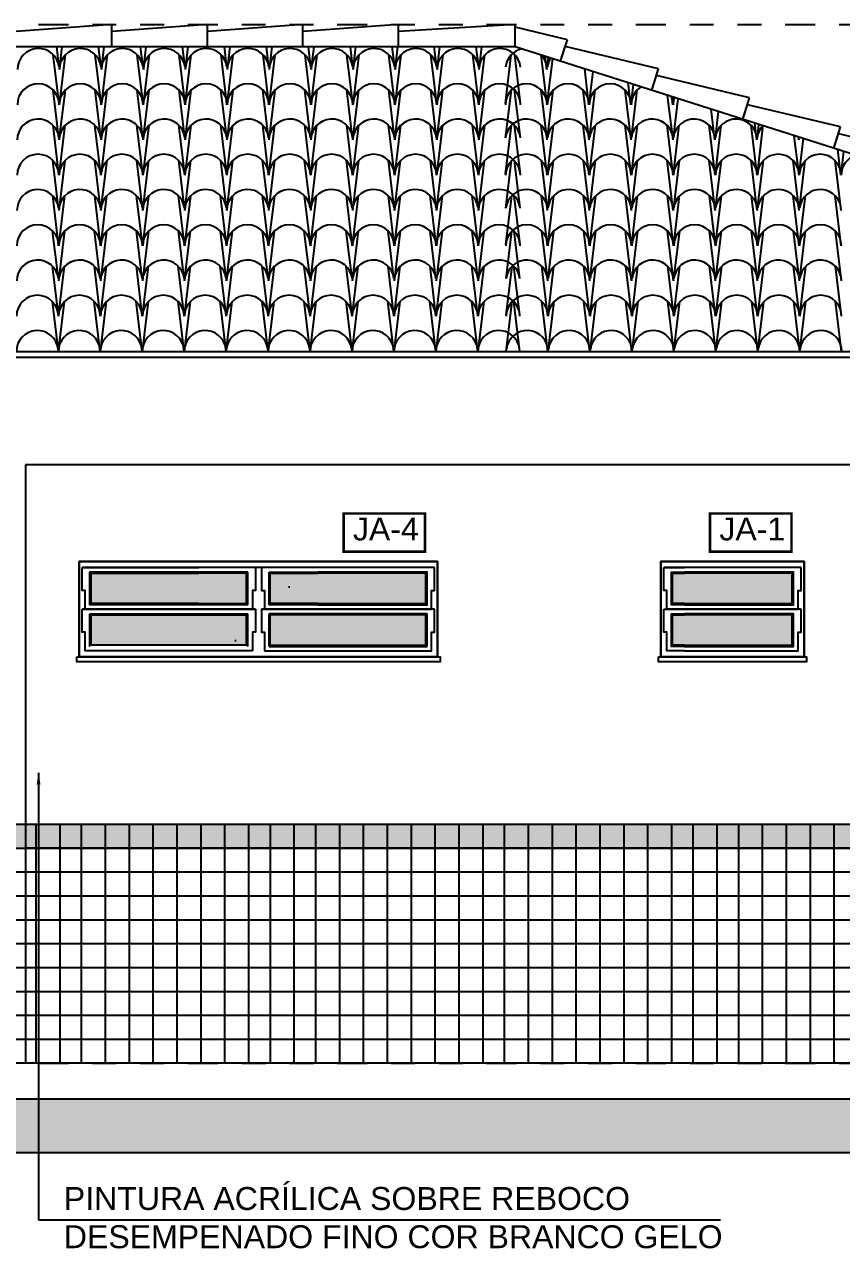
# Model space of a CAD drawing. Extents: x 12 to 194, y 116 to 198.
# Drawn here: x 44.2 to 47.61, y 163.17 to 168.29 of the extents above; entities that cross this region are included whole.
import ezdxf

# ---------------------------------------------------------------- set-up
doc = ezdxf.new("R2010")
doc.units = 0
doc.header["$LTSCALE"] = 0.005
doc.linetypes.add('C5', pattern=[60, 50, -5, 0, -5])
doc.linetypes.add('TRAÇO-2PTOS_P', pattern=[0.625, 0.25, -0.125, 0, -0.125, 0, -0.125])
doc.layers.get('0').update_dxf_attribs({"linetype": 'CONTINUOUS'})
for name, color, linetype in [('01', 1, 'CONTINUOUS'), ('02', 2, 'CONTINUOUS'), ('0_HATCH', 1, 'CONTINUOUS'), ('252', 252, 'CONTINUOUS'), ('A-01', 1, 'CONTINUOUS'), ('A-CHAO', 8, 'CONTINUOUS'), ('A-COTAS', 1, 'CONTINUOUS'), ('A-ESQUADRIAS', 2, 'CONTINUOUS'), ('A-HACH', 7, 'CONTINUOUS'), ('ARQ-ALV-ENCOBERTA', 8, 'CONTINUOUS'), ('ARQ-ESQ-VISTA1', 2, 'CONTINUOUS'), ('ARQ-ESQ-VISTA2', 1, 'CONTINUOUS'), ('ARQ-EXO-1_100', 251, 'C5'), ('ARQ-HTC', 9, 'CONTINUOUS'), ('ARQ-SMB-1_100', 1, 'CONTINUOUS'), ('ARQ-TXT-1_075', 2, 'CONTINUOUS'), ('BL-AR-TELHA 2', 2, 'CONTINUOUS'), ('TELHA', 3, 'CONTINUOUS')]:
    doc.layers.add(name, color=color, linetype=linetype)
doc.styles.add('ESC-50-A20', font='arial.ttf', dxfattribs={"height": 0.1})
doc.styles.add('FNDE Texto Cota 0025', font='verdana.ttf', dxfattribs={"height": 0.04})
doc.dimstyles.new('FNDE 1-0025', dxfattribs={"dimscale": 5, "dimtxt": 0.04, "dimasz": 0.01, "dimexe": 0.15, "dimexo": 0.15, "dimgap": 0.005, "dimtad": 1, "dimzin": 1, "dimdsep": 46, "dimtxsty": 'FNDE Texto Cota 0025', "dimblk": 'tic', "dimcen": 0.015, "dimdle": 0.15, "dimse1": 1, "dimse2": 1, "dimclrd": 251, "dimclre": 251, "dimclrt": 256, "dimaunit": 1, "dimadec": 3, "dimazin": 0, "dimtfac": 1, "dimtix": 1, "dimtmove": 2, "dimatfit": 3, "dimfxl": 0.15, "dimtvp": 1, "dimtolj": 1, "dimtzin": 0, "dimarcsym": 0})
pattern_1 = [(45, (-106.46288, -26.24063), (-0.1122532, 0.3367596), [0, -0.3175])]

# ---------------------------------------------------------------- blocks, each defined once
blk = doc.blocks.new('tic')
at = {"color": 251}
for p, q in [((-1, 0), (1, 0)), ((0, -1), (0, 1))]:
    blk.add_line(p, q, dxfattribs=at)
blk.add_line((-0.6, -0.6), (0.6, 0.6))

msp = doc.modelspace()

# ---------------------------------------------------------------- hatches: boundary and pattern name
at = {"layer": '0_HATCH'}
h = msp.add_hatch(color=160, dxfattribs=at)
h.paths.add_polyline_path([(44.1997, 164.9438), (44.1997, 164.8438), (49.1747, 164.8438), (49.1747, 164.9438)])
h.paths.add_polyline_path([(43.9997, 164.8438), (43.9997, 164.9438), (40.1747, 164.9438), (40.1747, 164.8438)])
h = msp.add_hatch(color=160, dxfattribs=at)
h.paths.add_polyline_path([(44.0997, 164.9438), (43.9997, 164.9438), (43.9997, 164.8438), (44.0997, 164.8438)])
h.paths.add_polyline_path([(44.1997, 164.9438), (44.0997, 164.9438), (44.0997, 164.8438), (44.1997, 164.8438)])
at = {"layer": '252', "linetype": 'Continuous'}
h = msp.add_hatch(color=256, dxfattribs=at)
h.set_gradient(color1=(91, 91, 91), one_color=1, tint=1, name='INVHEMISPHERICAL')
h.paths.add_polyline_path([(45.1253, 165.9944), (44.9247, 165.9944), (44.4741, 165.9944), (44.4741, 165.8678), (44.9247, 165.8678), (45.1253, 165.8678)])
h.paths.add_polyline_path([(45.1253, 165.8198), (44.4741, 165.8198), (44.4741, 165.6932), (45.1253, 165.6932)])
h.paths.add_polyline_path([(45.8753, 165.9944), (45.4247, 165.9944), (45.2241, 165.9944), (45.2241, 165.8678), (45.4247, 165.8678), (45.8753, 165.8678)])
h.paths.add_polyline_path([(45.8753, 165.8198), (45.2241, 165.8198), (45.2241, 165.6932), (45.8753, 165.6932)])
h = msp.add_hatch(color=256, dxfattribs=at)
h.set_gradient(color1=(91, 91, 91), one_color=1, tint=1, name='INVHEMISPHERICAL')
h.paths.add_polyline_path([(47.409, 165.8678), (47.409, 165.9944), (46.9078, 165.9944), (46.9078, 165.8678), (46.9584, 165.8678)])
h.paths.add_polyline_path([(46.9078, 165.8198), (46.9078, 165.6932), (46.9584, 165.6932), (47.409, 165.6932), (47.409, 165.8198)])
at = {"layer": 'A-HACH'}
msp.add_hatch(color=254, dxfattribs=at).paths.add_polyline_path([(50.4577, 163.5688), (50.4577, 163.7938), (31.0075, 163.7938), (31.0075, 163.5688)])
at = {"layer": 'ARQ-ESQ-VISTA2'}
h = msp.add_hatch(dxfattribs=at)
h.set_pattern_fill('DOTS', color=250, scale=0.2, angle=45, style=0)
h.set_pattern_definition(pattern_1)
h.paths.add_polyline_path([(44.9247, 165.9944), (44.4741, 165.9944), (44.4741, 165.8678), (44.9247, 165.8678), (45.8753, 165.8678), (45.8753, 165.9944)])
h.paths.add_polyline_path([(44.4741, 165.8198), (44.4741, 165.6932), (44.9247, 165.6932), (45.8753, 165.6932), (45.8753, 165.8198), (44.9247, 165.8198)])
h = msp.add_hatch(dxfattribs=at)
h.set_pattern_fill('DOTS', color=250, scale=0.2, angle=45, style=0)
h.set_pattern_definition(pattern_1)
h.paths.add_polyline_path([(45.4247, 165.9944), (45.8753, 165.9944), (45.8753, 165.8678), (45.4247, 165.8678), (44.4741, 165.8678), (44.4741, 165.9944)])
h.paths.add_polyline_path([(45.8753, 165.8198), (45.8753, 165.6932), (45.4247, 165.6932), (44.4741, 165.6932), (44.4741, 165.8198), (45.4247, 165.8198)])

# ---------------------------------------------------------------- linework, layer by layer
at = {"color": 1}
for p, q in [((45.1303, 165.8628), (45.1303, 165.9994)), ((45.2191, 165.8628), (45.2191, 165.9994)), ((44.4691, 165.6882), (44.4691, 165.8248)), ((44.4691, 165.8248), (45.1303, 165.8248)), ((45.1303, 165.6882), (45.1303, 165.8248)), ((45.8803, 165.8248), (45.2191, 165.8248)), ((45.2191, 165.6882), (45.2191, 165.8248)), ((45.8803, 165.6882), (45.8803, 165.8248)), ((45.2191, 165.6882), (45.8803, 165.6882))]:
    msp.add_line(p, q, dxfattribs=at)
for points in [[(44.4374, 166.0184), (44.9247, 166.0184)], [(45.912, 166.0184), (44.4374, 166.0184)], [(44.9247, 165.8438), (44.4501, 165.8438), (44.4501, 165.9226), (44.4374, 165.9226), (44.4374, 166.0184)], [(45.1303, 165.8628), (44.4691, 165.8628), (44.4691, 165.9994), (44.9247, 165.9994)], [(45.1303, 165.9994), (44.4691, 165.9994)], [(45.162, 166.0184), (45.162, 165.9226), (45.1493, 165.9226), (45.1493, 165.8438)], [(45.1874, 165.8438), (45.8993, 165.8438), (45.8993, 165.9226), (45.912, 165.9226), (45.912, 166.0184)], [(45.1874, 166.0184), (45.1874, 165.9226), (45.2001, 165.9226), (45.2001, 165.8438)], [(45.2191, 165.9994), (45.8803, 165.9994)], [(45.2241, 165.8678), (45.8753, 165.8678), (45.8753, 165.9944), (45.2241, 165.9944)], [(45.4247, 165.8628), (45.8803, 165.8628), (45.8803, 165.9994), (45.4247, 165.9994)], [(46.8711, 166.0184), (46.9584, 166.0184)], [(47.4457, 166.0184), (46.8711, 166.0184)], [(46.9584, 165.8438), (46.8838, 165.8438), (46.8838, 165.9226), (46.8711, 165.9226), (46.8711, 166.0184)], [(46.9584, 165.8628), (46.9028, 165.8628), (46.9028, 165.9994), (46.9584, 165.9994)], [(46.9584, 165.8438), (47.433, 165.8438), (47.433, 165.9226), (47.4457, 165.9226), (47.4457, 166.0184)], [(46.9584, 165.8628), (47.414, 165.8628), (47.414, 165.9994), (46.9584, 165.9994)], [(45.1493, 165.6692), (44.4501, 165.6692), (44.4501, 165.748), (44.4374, 165.748), (44.4374, 165.8438)], [(45.162, 165.8438), (44.4374, 165.8438)], [(44.4374, 165.8438), (44.9247, 165.8438)], [(44.9247, 165.8438), (45.162, 165.8438)], [(45.162, 165.8438), (45.162, 165.748), (45.1493, 165.748), (45.1493, 165.6692)], [(45.912, 165.8438), (45.1874, 165.8438)], [(45.1874, 165.8438), (45.1874, 165.748), (45.2001, 165.748), (45.2001, 165.6692)], [(45.2001, 165.6692), (45.8993, 165.6692), (45.8993, 165.748), (45.912, 165.748), (45.912, 165.8438)], [(45.8803, 165.8628), (45.2191, 165.8628)], [(46.9584, 165.6692), (46.8838, 165.6692), (46.8838, 165.748), (46.8711, 165.748), (46.8711, 165.8438)], [(46.8711, 165.8438), (46.9584, 165.8438)], [(46.9584, 165.6882), (46.9028, 165.6882), (46.9028, 165.8248), (46.9584, 165.8248)], [(46.9584, 165.6692), (47.433, 165.6692), (47.433, 165.748), (47.4457, 165.748), (47.4457, 165.8438)], [(47.4457, 165.8438), (46.9584, 165.8438)], [(46.9584, 165.6882), (47.414, 165.6882), (47.414, 165.8248), (46.9584, 165.8248)]]:
    msp.add_lwpolyline(points, dxfattribs=at)
at = {"layer": '01', "color": 251}
for p, q in [((43.9997, 164.9438), (44.1997, 164.9438)), ((43.9997, 164.8438), (44.1997, 164.8438)), ((44.1997, 164.8438, -9.9679), (49.1747, 164.8438, -9.9679)), ((43.9997, 164.7438), (44.1997, 164.7438)), ((43.9997, 164.6438), (44.1997, 164.6438)), ((43.9997, 164.5438), (44.1997, 164.5438)), ((43.9997, 164.4438), (44.1997, 164.4438)), ((43.9997, 164.3438), (44.1997, 164.3438)), ((43.9997, 164.2438), (44.1997, 164.2438)), ((43.9997, 164.1438), (44.1997, 164.1438)), ((43.9997, 164.0438), (44.1997, 164.0438))]:
    msp.add_line(p, q, dxfattribs=at)
at = {"layer": '02'}
msp.add_lwpolyline([(44.9247, 165.8678), (44.4741, 165.8678), (44.4741, 165.9944), (44.9247, 165.9944)], dxfattribs=at)
at = {"layer": '252'}
for p, q in [((44.2448, 163.9438), (44.2448, 164.9438)), ((44.3448, 163.9438), (44.3448, 164.9438)), ((44.4348, 163.9438), (44.4348, 164.9438)), ((44.5348, 163.9438), (44.5348, 164.9438)), ((44.6348, 163.9438), (44.6348, 164.9438)), ((44.7348, 163.9438), (44.7348, 164.9438)), ((44.8348, 163.9438), (44.8348, 164.9438)), ((44.9348, 163.9438), (44.9348, 164.9438)), ((45.0348, 163.9438), (45.0348, 164.9438)), ((45.1348, 163.9438), (45.1348, 164.9438)), ((45.2248, 163.9438), (45.2248, 164.9438)), ((45.3248, 163.9438), (45.3248, 164.9438)), ((45.4148, 163.9438), (45.4148, 164.9438)), ((45.5148, 163.9438), (45.5148, 164.9438)), ((45.6148, 163.9438), (45.6148, 164.9438)), ((45.7148, 163.9438), (45.7148, 164.9438)), ((45.8148, 163.9438), (45.8148, 164.9438)), ((45.9148, 163.9438), (45.9148, 164.9438)), ((46.0148, 163.9438), (46.0148, 164.9438)), ((46.1148, 163.9438), (46.1148, 164.9438)), ((46.2048, 163.9438), (46.2048, 164.9438)), ((46.3048, 163.9438), (46.3048, 164.9438)), ((46.4048, 163.9438), (46.4048, 164.9438)), ((46.5048, 163.9438), (46.5048, 164.9438)), ((46.6048, 163.9438), (46.6048, 164.9438)), ((46.7048, 163.9438), (46.7048, 164.9438)), ((46.8048, 163.9438), (46.8048, 164.9438)), ((46.9048, 163.9438), (46.9048, 164.9438)), ((46.9948, 163.9438), (46.9948, 164.9438)), ((47.0948, 163.9438), (47.0948, 164.9438)), ((47.1848, 163.9438), (47.1848, 164.9438)), ((47.2848, 163.9438), (47.2848, 164.9438)), ((47.3848, 163.9438), (47.3848, 164.9438)), ((47.4848, 163.9438), (47.4848, 164.9438)), ((47.5848, 163.9438), (47.5848, 164.9438)), ((44.1997, 164.7438, -2.9712), (49.1747, 164.7438, -6.5033)), ((44.1997, 164.6438, -2.9712), (49.1747, 164.6438, -6.5033)), ((44.1997, 164.5438, -2.9712), (49.1747, 164.5438, -6.5033)), ((44.1997, 164.4438, -2.9712), (49.1747, 164.4438, -6.5033)), ((44.1997, 164.3438, -2.9712), (49.1747, 164.3438, -6.5033)), ((44.1997, 164.2438, -2.9712), (49.1747, 164.2438, -6.5033)), ((44.1997, 164.1438, -2.9712), (49.1747, 164.1438, -6.5033)), ((44.1997, 164.0438, -2.9712), (49.1747, 164.0438, -6.5033))]:
    msp.add_line(p, q, dxfattribs=at)
for points in [[(44.1997, 164.9438), (49.1747, 164.9438)], [(49.1747, 164.8438), (44.1997, 164.8438)]]:
    msp.add_lwpolyline(points, dxfattribs=at)
at = {"layer": 'A-01', "color": 3}
for p, q in [((46.2497, 168.1983), (36.7497, 168.1983)), ((49.9722, 167.0118), (46.2497, 168.1983)), ((44.1997, 166.4488), (44.1997, 163.9438))]:
    msp.add_line(p, q, dxfattribs=at)
at = {"layer": 'A-01', "color": 5}
msp.add_line((49.9747, 163.9438), (33.0247, 163.9438), dxfattribs=at)
at = {"layer": 'A-01', "color": 3}
for points in [[(33.6247, 166.4488), (33.6247, 166.8988), (49.3747, 166.8988), (49.3747, 166.4488)], [(49.1747, 166.4488), (44.1997, 166.4488)]]:
    msp.add_lwpolyline(points, dxfattribs=at)
at = {"layer": 'A-CHAO', "color": 6}
msp.add_line((31.0075, 163.7938), (50.4577, 163.7938), dxfattribs=at)
at = {"layer": 'A-ESQUADRIAS', "color": 1}
for p, q in [((45.1253, 165.8678), (45.1253, 165.9944)), ((45.2241, 165.8678), (45.2241, 165.9944)), ((44.4741, 165.6932), (44.4741, 165.8198)), ((44.4741, 165.8198), (45.1253, 165.8198)), ((45.1253, 165.6932), (45.1253, 165.8198)), ((45.8753, 165.8198), (45.2241, 165.8198)), ((45.2241, 165.6932), (45.2241, 165.8198)), ((45.8753, 165.6932), (45.8753, 165.8198)), ((45.1253, 165.6932), (44.4741, 165.6932)), ((45.2241, 165.6932), (45.8753, 165.6932))]:
    msp.add_line(p, q, dxfattribs=at)
at = {"layer": 'A-ESQUADRIAS', "color": 2}
for points in [[(44.4247, 165.6438), (45.9247, 165.6438), (45.9247, 166.0438), (44.4247, 166.0438)], [(44.4247, 166.0438), (45.9247, 166.0438), (45.9247, 165.6438), (44.4247, 165.6438)], [(46.8584, 165.6438), (47.4584, 165.6438), (47.4584, 166.0438), (46.8584, 166.0438)], [(46.8584, 166.0438), (47.4584, 166.0438), (47.4584, 165.6438), (46.8584, 165.6438)]]:
    msp.add_lwpolyline(points, close=True, dxfattribs=at)
at = {"layer": 'A-ESQUADRIAS', "color": 1}
for points in [[(45.1253, 165.9944), (44.9247, 165.9944)], [(45.2241, 165.9944), (45.4247, 165.9944)], [(46.9584, 165.8678), (46.9078, 165.8678), (46.9078, 165.9944), (46.9584, 165.9944)], [(46.9584, 165.8678), (47.409, 165.8678), (47.409, 165.9944), (46.9584, 165.9944)], [(44.9247, 165.8678), (45.1253, 165.8678)], [(45.4247, 165.8678), (45.2241, 165.8678)], [(46.9584, 165.6932), (46.9078, 165.6932), (46.9078, 165.8198), (46.9584, 165.8198)], [(46.9584, 165.6932), (47.409, 165.6932), (47.409, 165.8198), (46.9584, 165.8198)]]:
    msp.add_lwpolyline(points, dxfattribs=at)
at = {"layer": 'ARQ-ALV-ENCOBERTA', "linetype": 'TRAÇO-2PTOS_P', "ltscale": 15}
msp.add_line((31.0075, 163.7938), (49.9747, 163.7938), dxfattribs=at)
at = {"layer": 'ARQ-ESQ-VISTA1'}
for points in [[(44.4147, 165.6438), (45.9347, 165.6438), (45.9347, 165.6238), (44.4147, 165.6238)], [(46.8484, 165.6438), (47.4684, 165.6438), (47.4684, 165.6238), (46.8484, 165.6238)]]:
    msp.add_lwpolyline(points, close=True, dxfattribs=at)
at = {"layer": 'ARQ-EXO-1_100', "color": 252, "linetype": 'TRAÇO-2PTOS_P', "ltscale": 100}
for p, q in [((31.7548, 168.2917), (50.4577, 168.2917)), ((31.7548, 163.9438), (50.4577, 163.9438))]:
    msp.add_line(p, q, dxfattribs=at)
at = {"layer": 'ARQ-EXO-1_100', "color": 252, "ltscale": 2}
msp.add_line((31.7548, 166.8988), (50.4577, 166.8988), dxfattribs=at)
at = {"layer": 'ARQ-HTC', "color": 253}
msp.add_lwpolyline([(43.0396, 163.7938), (43.0396, 163.5688), (50.4577, 163.5688), (50.4577, 163.7938)], dxfattribs=at)
at = {"layer": 'ARQ-SMB-1_100', "color": 252, "ltscale": 10, "const_width": 0.0107}
for points in [[(45.5313, 166.0845), (45.8723, 166.0845), (45.8723, 166.2445), (45.5313, 166.2445)], [(47.065, 166.0845), (47.4059, 166.0845), (47.4059, 166.2445), (47.065, 166.2445)]]:
    msp.add_lwpolyline(points, close=True, dxfattribs=at)
at = {"layer": 'BL-AR-TELHA 2'}
for p, q in [((44.3408, 168.1129), (44.3306, 168.1983)), ((44.3425, 168.1035), (44.354, 168.1983)), ((44.5164, 168.1129), (44.5061, 168.1983)), ((44.5164, 168.1129), (44.5061, 168.1983)), ((44.5181, 168.1035), (44.5295, 168.1983)), ((44.692, 168.1129), (44.6817, 168.1983)), ((44.6937, 168.1035), (44.7051, 168.1983)), ((44.8675, 168.1129), (44.8573, 168.1983)), ((44.8693, 168.1035), (44.8807, 168.1983)), ((45.0431, 168.1129), (45.0328, 168.1983)), ((45.0448, 168.1035), (45.0562, 168.1983)), ((45.2187, 168.1129), (45.2084, 168.1983)), ((45.2204, 168.1035), (45.2318, 168.1983)), ((45.3943, 168.1129), (45.384, 168.1983)), ((45.396, 168.1035), (45.4074, 168.1983)), ((45.5698, 168.1129), (45.5596, 168.1983)), ((45.5715, 168.1035), (45.5829, 168.1983)), ((45.7454, 168.1129), (45.7351, 168.1983)), ((45.7471, 168.1035), (45.7585, 168.1983)), ((45.921, 168.1129), (45.9107, 168.1983)), ((45.9227, 168.1035), (45.9341, 168.1983)), ((46.0965, 168.1129), (46.0863, 168.1983)), ((46.0982, 168.1035), (46.1097, 168.1983)), ((44.3408, 167.9607), (44.3163, 168.1649)), ((44.342, 167.9559), (44.3671, 168.1649)), ((44.5164, 167.9607), (44.4918, 168.1649)), ((44.5175, 167.9559), (44.5427, 168.1649)), ((44.692, 167.9607), (44.6674, 168.1649)), ((44.6931, 167.9559), (44.7183, 168.1649)), ((44.8675, 167.9607), (44.843, 168.1649)), ((44.8687, 167.9559), (44.8938, 168.1649)), ((45.0431, 167.9607), (45.0185, 168.1649)), ((45.0443, 167.9559), (45.0694, 168.1649)), ((45.2187, 167.9607), (45.1941, 168.1649)), ((45.2198, 167.9559), (45.245, 168.1649)), ((45.3943, 167.9607), (45.3697, 168.1649)), ((45.3954, 167.9559), (45.4205, 168.1649)), ((45.5698, 167.9607), (45.5452, 168.1649)), ((45.571, 167.9559), (45.5961, 168.1649)), ((45.7454, 167.9607), (45.7208, 168.1649)), ((45.7465, 167.9559), (45.7717, 168.1649)), ((45.921, 167.9607), (45.8964, 168.1649)), ((45.9221, 167.9559), (45.9473, 168.1649)), ((46.0965, 167.9607), (46.072, 168.1649)), ((46.0977, 167.9559), (46.1228, 168.1649)), ((46.2082, 167.9607), (46.2327, 168.1649)), ((46.2721, 167.9607), (46.2475, 168.1649)), ((46.3826, 167.9559), (46.3574, 168.1649)), ((46.382, 168.1035), (46.3754, 168.1582)), ((46.3837, 168.1129), (46.3887, 168.154)), ((46.3837, 167.9607), (46.4063, 168.1484)), ((46.5582, 167.9559), (46.5401, 168.1057)), ((46.5593, 167.9607), (46.5754, 168.0945)), ((46.7337, 167.9559), (46.7227, 168.0475)), ((46.7349, 167.9607), (46.7445, 168.0406)), ((44.3397, 167.8178), (44.3157, 168.0173)), ((44.3414, 167.8084), (44.3666, 168.0173)), ((44.5153, 167.8178), (44.4913, 168.0173)), ((44.517, 167.8084), (44.5421, 168.0173)), ((44.6908, 167.8178), (44.6668, 168.0173)), ((44.6925, 167.8084), (44.7177, 168.0173)), ((44.8664, 167.8178), (44.8424, 168.0173)), ((44.8681, 167.8084), (44.8933, 168.0173)), ((45.042, 167.8178), (45.018, 168.0173)), ((45.0437, 167.8084), (45.0688, 168.0173)), ((45.2175, 167.8178), (45.1935, 168.0173)), ((45.2193, 167.8084), (45.2444, 168.0173)), ((45.3931, 167.8178), (45.3691, 168.0173)), ((45.3948, 167.8084), (45.42, 168.0173)), ((45.5687, 167.8178), (45.5447, 168.0173)), ((45.5704, 167.8084), (45.5955, 168.0173)), ((45.7443, 167.8178), (45.7202, 168.0173)), ((45.746, 167.8084), (45.7711, 168.0173)), ((45.9198, 167.8178), (45.8958, 168.0173)), ((45.9215, 167.8084), (45.9467, 168.0173)), ((46.0954, 167.8178), (46.0714, 168.0173)), ((46.0971, 167.8084), (46.1223, 168.0173)), ((46.2093, 167.8178), (46.2333, 168.0173)), ((46.271, 167.8178), (46.247, 168.0173)), ((46.3832, 167.8084), (46.358, 168.0173)), ((46.3849, 167.8178), (46.4089, 168.0173)), ((46.5587, 167.8084), (46.5336, 168.0173)), ((46.5604, 167.8178), (46.5844, 168.0173)), ((46.7343, 167.8084), (46.7091, 168.0173)), ((46.736, 167.8178), (46.76, 168.0173)), ((46.9099, 167.8084), (46.8874, 167.995)), ((46.9093, 167.9559), (46.9053, 167.9893)), ((46.9104, 167.9607), (46.9136, 167.9867)), ((46.9116, 167.8178), (46.9312, 167.981)), ((47.0854, 167.8084), (47.07, 167.9368)), ((47.0871, 167.8178), (47.1003, 167.9272)), ((44.3397, 167.6656), (44.3151, 167.8698)), ((44.3408, 167.6608), (44.366, 167.8698)), ((44.5153, 167.6656), (44.4907, 167.8698)), ((44.5164, 167.6608), (44.5416, 167.8698)), ((44.6908, 167.6656), (44.6663, 167.8698)), ((44.692, 167.6608), (44.7171, 167.8698)), ((44.8664, 167.6656), (44.8418, 167.8698)), ((44.8675, 167.6608), (44.8927, 167.8698)), ((45.042, 167.6656), (45.0174, 167.8698)), ((45.0431, 167.6608), (45.0683, 167.8698)), ((45.2175, 167.6656), (45.193, 167.8698)), ((45.2187, 167.6608), (45.2438, 167.8698)), ((45.3931, 167.6656), (45.3685, 167.8698)), ((45.3943, 167.6608), (45.4194, 167.8698)), ((45.5687, 167.6656), (45.5441, 167.8698)), ((45.5698, 167.6608), (45.595, 167.8698)), ((45.7443, 167.6656), (45.7197, 167.8698)), ((45.7454, 167.6608), (45.7705, 167.8698)), ((45.9198, 167.6656), (45.8952, 167.8698)), ((45.921, 167.6608), (45.9461, 167.8698)), ((46.0954, 167.6656), (46.0708, 167.8698)), ((46.0965, 167.6608), (46.1217, 167.8698)), ((46.2093, 167.6656), (46.2339, 167.8698)), ((46.271, 167.6656), (46.2464, 167.8698)), ((46.3837, 167.6608), (46.3586, 167.8698)), ((46.3849, 167.6656), (46.4094, 167.8698)), ((46.5593, 167.6608), (46.5341, 167.8698)), ((46.5604, 167.6656), (46.585, 167.8698)), ((46.7349, 167.6608), (46.7097, 167.8698)), ((46.736, 167.6656), (46.7606, 167.8698)), ((46.9104, 167.6608), (46.8853, 167.8698)), ((46.9116, 167.6656), (46.9362, 167.8698)), ((47.086, 167.6608), (47.0609, 167.8698)), ((47.0871, 167.6656), (47.1117, 167.8698)), ((47.2616, 167.6608), (47.2364, 167.8698)), ((47.261, 167.8084), (47.2525, 167.8786)), ((47.2627, 167.8178), (47.2694, 167.8733)), ((47.2627, 167.6656), (47.2873, 167.8698)), ((47.4371, 167.6608), (47.4172, 167.8261)), ((47.4366, 167.8084), (47.4351, 167.8204)), ((47.4383, 167.8178), (47.4385, 167.8194)), ((47.4383, 167.6656), (47.4561, 167.8137)), ((47.6127, 167.6608), (47.5998, 167.7679)), ((44.3386, 167.5228), (44.3145, 167.7222)), ((44.3403, 167.5133), (44.3654, 167.7222)), ((44.5141, 167.5228), (44.4901, 167.7222)), ((44.5158, 167.5133), (44.541, 167.7222)), ((44.6897, 167.5228), (44.6657, 167.7222)), ((44.6914, 167.5133), (44.7166, 167.7222)), ((44.8653, 167.5228), (44.8413, 167.7222)), ((44.867, 167.5133), (44.8921, 167.7222)), ((45.0408, 167.5228), (45.0168, 167.7222)), ((45.0425, 167.5133), (45.0677, 167.7222)), ((45.2164, 167.5228), (45.1924, 167.7222)), ((45.2181, 167.5133), (45.2433, 167.7222)), ((45.392, 167.5228), (45.368, 167.7222)), ((45.3937, 167.5133), (45.4188, 167.7222)), ((45.5675, 167.5228), (45.5435, 167.7222)), ((45.5693, 167.5133), (45.5944, 167.7222)), ((45.7431, 167.5228), (45.7191, 167.7222)), ((45.7448, 167.5133), (45.77, 167.7222)), ((45.9187, 167.5228), (45.8947, 167.7222)), ((45.9204, 167.5133), (45.9455, 167.7222)), ((46.0943, 167.5228), (46.0702, 167.7222)), ((46.096, 167.5133), (46.1211, 167.7222)), ((46.2104, 167.5228), (46.2344, 167.7222)), ((46.2698, 167.5228), (46.2458, 167.7222)), ((46.3843, 167.5133), (46.3591, 167.7222)), ((46.386, 167.5228), (46.41, 167.7222)), ((46.5599, 167.5133), (46.5347, 167.7222)), ((46.5616, 167.5228), (46.5856, 167.7222)), ((46.7354, 167.5133), (46.7103, 167.7222)), ((46.7371, 167.5228), (46.7612, 167.7222)), ((46.911, 167.5133), (46.8859, 167.7222)), ((46.9127, 167.5228), (46.9367, 167.7222)), ((47.0866, 167.5133), (47.0614, 167.7222)), ((47.0883, 167.5228), (47.1123, 167.7222)), ((47.2621, 167.5133), (47.237, 167.7222)), ((47.2639, 167.5228), (47.2879, 167.7222)), ((47.4377, 167.5133), (47.4126, 167.7222)), ((47.4394, 167.5228), (47.4634, 167.7222)), ((47.6133, 167.5133), (47.5881, 167.7222)), ((47.6139, 167.6656), (47.6252, 167.7599)), ((44.3386, 167.3705), (44.314, 167.5747)), ((44.3397, 167.3657), (44.3649, 167.5747)), ((44.5141, 167.3705), (44.4895, 167.5747)), ((44.5153, 167.3657), (44.5404, 167.5747)), ((44.6897, 167.3705), (44.6651, 167.5747)), ((44.6908, 167.3657), (44.716, 167.5747)), ((44.8653, 167.3705), (44.8407, 167.5747)), ((44.8664, 167.3657), (44.8916, 167.5747)), ((45.0408, 167.3705), (45.0163, 167.5747)), ((45.042, 167.3657), (45.0671, 167.5747)), ((45.2164, 167.3705), (45.1918, 167.5747)), ((45.2175, 167.3657), (45.2427, 167.5747)), ((45.392, 167.3705), (45.3674, 167.5747)), ((45.3931, 167.3657), (45.4183, 167.5747)), ((45.5675, 167.3705), (45.543, 167.5747)), ((45.5687, 167.3657), (45.5938, 167.5747)), ((45.7431, 167.3705), (45.7185, 167.5747)), ((45.7443, 167.3657), (45.7694, 167.5747)), ((45.9187, 167.3705), (45.8941, 167.5747)), ((45.9198, 167.3657), (45.945, 167.5747)), ((46.0943, 167.3705), (46.0697, 167.5747)), ((46.0954, 167.3657), (46.1205, 167.5747)), ((46.2104, 167.3705), (46.235, 167.5747)), ((46.2698, 167.3705), (46.2452, 167.5747)), ((46.3849, 167.3657), (46.3597, 167.5747)), ((46.386, 167.3705), (46.4106, 167.5747)), ((46.5604, 167.3657), (46.5353, 167.5747)), ((46.5616, 167.3705), (46.5862, 167.5747)), ((46.736, 167.3657), (46.7109, 167.5747)), ((46.7371, 167.3705), (46.7617, 167.5747)), ((46.9116, 167.3657), (46.8864, 167.5747)), ((46.9127, 167.3705), (46.9373, 167.5747)), ((47.0871, 167.3657), (47.062, 167.5747)), ((47.0883, 167.3705), (47.1129, 167.5747)), ((47.2627, 167.3657), (47.2376, 167.5747)), ((47.2639, 167.3705), (47.2884, 167.5747)), ((47.4383, 167.3657), (47.4131, 167.5747)), ((47.4394, 167.3705), (47.464, 167.5747)), ((47.6139, 167.3657), (47.5887, 167.5747)), ((44.3374, 167.2277), (44.3134, 167.4271)), ((44.3391, 167.2182), (44.3643, 167.4271)), ((44.513, 167.2277), (44.489, 167.4271)), ((44.5147, 167.2182), (44.5399, 167.4271)), ((44.6886, 167.2277), (44.6645, 167.4271)), ((44.6903, 167.2182), (44.7154, 167.4271)), ((44.8641, 167.2277), (44.8401, 167.4271)), ((44.8658, 167.2182), (44.891, 167.4271)), ((45.0397, 167.2277), (45.0157, 167.4271)), ((45.0414, 167.2182), (45.0666, 167.4271)), ((45.2153, 167.2277), (45.1913, 167.4271)), ((45.217, 167.2182), (45.2421, 167.4271)), ((45.3908, 167.2277), (45.3668, 167.4271)), ((45.3925, 167.2182), (45.4177, 167.4271)), ((45.5664, 167.2277), (45.5424, 167.4271)), ((45.5681, 167.2182), (45.5933, 167.4271)), ((45.742, 167.2277), (45.718, 167.4271)), ((45.7437, 167.2182), (45.7688, 167.4271)), ((45.9175, 167.2277), (45.8935, 167.4271)), ((45.9193, 167.2182), (45.9444, 167.4271)), ((46.0931, 167.2277), (46.0691, 167.4271)), ((46.0948, 167.2182), (46.12, 167.4271)), ((46.2116, 167.2277), (46.2356, 167.4271)), ((46.2687, 167.2277), (46.2447, 167.4271)), ((46.3854, 167.2182), (46.3603, 167.4271)), ((46.3871, 167.2277), (46.4112, 167.4271)), ((46.561, 167.2182), (46.5359, 167.4271)), ((46.5627, 167.2277), (46.5867, 167.4271)), ((46.7366, 167.2182), (46.7114, 167.4271)), ((46.7383, 167.2277), (46.7623, 167.4271)), ((46.9121, 167.2182), (46.887, 167.4271)), ((46.9139, 167.2277), (46.9379, 167.4271)), ((47.0877, 167.2182), (47.0626, 167.4271)), ((47.0894, 167.2277), (47.1134, 167.4271)), ((47.2633, 167.2182), (47.2381, 167.4271)), ((47.265, 167.2277), (47.289, 167.4271)), ((47.4389, 167.2182), (47.4137, 167.4271)), ((47.4406, 167.2277), (47.4646, 167.4271)), ((47.6144, 167.2182), (47.5893, 167.4271)), ((44.3374, 167.0754), (44.3128, 167.2796)), ((44.3386, 167.0706), (44.3637, 167.2796)), ((44.513, 167.0754), (44.4884, 167.2796)), ((44.5141, 167.0706), (44.5393, 167.2796)), ((44.6886, 167.0754), (44.664, 167.2796)), ((44.6897, 167.0706), (44.7149, 167.2796)), ((44.8641, 167.0754), (44.8395, 167.2796)), ((44.8653, 167.0706), (44.8904, 167.2796)), ((45.0397, 167.0754), (45.0151, 167.2796)), ((45.0408, 167.0706), (45.066, 167.2796)), ((45.2153, 167.0754), (45.1907, 167.2796)), ((45.2164, 167.0706), (45.2416, 167.2796)), ((45.3908, 167.0754), (45.3663, 167.2796)), ((45.392, 167.0706), (45.4171, 167.2796)), ((45.5664, 167.0754), (45.5418, 167.2796)), ((45.5675, 167.0706), (45.5927, 167.2796)), ((45.742, 167.0754), (45.7174, 167.2796)), ((45.7431, 167.0706), (45.7683, 167.2796)), ((45.9175, 167.0754), (45.893, 167.2796)), ((45.9187, 167.0706), (45.9438, 167.2796)), ((46.0931, 167.0754), (46.0685, 167.2796)), ((46.0943, 167.0706), (46.1194, 167.2796)), ((46.2116, 167.0754), (46.2362, 167.2796)), ((46.2687, 167.0754), (46.2441, 167.2796)), ((46.386, 167.0706), (46.3609, 167.2796)), ((46.3871, 167.0754), (46.4117, 167.2796)), ((46.5616, 167.0706), (46.5364, 167.2796)), ((46.5627, 167.0754), (46.5873, 167.2796)), ((46.7371, 167.0706), (46.712, 167.2796)), ((46.7383, 167.0754), (46.7629, 167.2796)), ((46.9127, 167.0706), (46.8876, 167.2796)), ((46.9139, 167.0754), (46.9384, 167.2796)), ((47.0883, 167.0706), (47.0631, 167.2796)), ((47.0894, 167.0754), (47.114, 167.2796)), ((47.2639, 167.0706), (47.2387, 167.2796)), ((47.265, 167.0754), (47.2896, 167.2796)), ((47.4394, 167.0706), (47.4143, 167.2796)), ((47.4406, 167.0754), (47.4651, 167.2796)), ((47.615, 167.0706), (47.5898, 167.2796)), ((44.3374, 166.9231), (44.3123, 167.132)), ((44.338, 166.9231), (44.3631, 167.132)), ((44.513, 166.9231), (44.4878, 167.132)), ((44.5136, 166.9231), (44.5387, 167.132)), ((44.6886, 166.9231), (44.6634, 167.132)), ((44.6891, 166.9231), (44.7143, 167.132)), ((44.8641, 166.9231), (44.839, 167.132)), ((44.8647, 166.9231), (44.8899, 167.132)), ((45.0397, 166.9231), (45.0145, 167.132)), ((45.0403, 166.9231), (45.0654, 167.132)), ((45.2153, 166.9231), (45.1901, 167.132)), ((45.2158, 166.9231), (45.241, 167.132)), ((45.3908, 166.9231), (45.3657, 167.132)), ((45.3914, 166.9231), (45.4166, 167.132)), ((45.5664, 166.9231), (45.5413, 167.132)), ((45.567, 166.9231), (45.5921, 167.132)), ((45.742, 166.9231), (45.7168, 167.132)), ((45.7425, 166.9231), (45.7677, 167.132)), ((45.9175, 166.9231), (45.8924, 167.132)), ((45.9181, 166.9231), (45.9433, 167.132)), ((46.0931, 166.9231), (46.068, 167.132)), ((46.0937, 166.9231), (46.1188, 167.132)), ((46.2116, 166.9231), (46.2367, 167.132)), ((46.2687, 166.9231), (46.2435, 167.132)), ((46.3866, 166.9231), (46.3614, 167.132)), ((46.3871, 166.9231), (46.4123, 167.132)), ((46.5621, 166.9231), (46.537, 167.132)), ((46.5627, 166.9231), (46.5879, 167.132)), ((46.7377, 166.9231), (46.7126, 167.132)), ((46.7383, 166.9231), (46.7634, 167.132)), ((46.9133, 166.9231), (46.8881, 167.132)), ((46.9139, 166.9231), (46.939, 167.132)), ((47.0889, 166.9231), (47.0637, 167.132)), ((47.0894, 166.9231), (47.1146, 167.132)), ((47.2644, 166.9231), (47.2393, 167.132)), ((47.265, 166.9231), (47.2901, 167.132)), ((47.44, 166.9231), (47.4148, 167.132)), ((47.4406, 166.9231), (47.4657, 167.132)), ((47.6156, 166.9231), (47.5904, 167.132))]:
    msp.add_line(p, q, dxfattribs=at)
for centre, start, end in [((44.2539, 168.1035), 6.5419, 180), ((44.4295, 168.1035), 6.5419, 180), ((44.605, 168.1035), 6.5419, 180), ((44.7806, 168.1035), 6.5419, 180), ((44.9562, 168.1035), 6.5419, 180), ((45.1318, 168.1035), 6.5419, 180), ((45.3073, 168.1035), 6.5419, 180), ((45.4829, 168.1035), 6.5419, 180), ((45.6585, 168.1035), 6.5419, 180), ((45.834, 168.1035), 6.5419, 180), ((46.0096, 168.1035), 6.5419, 180), ((46.1852, 168.1035), 6.5419, 180), ((46.2951, 168.1035), 101.3119, 173.4581), ((46.2951, 168.1035), 0, 43.3302), ((46.4707, 168.1035), 146.9331, 173.4581), ((44.2533, 167.9559), 0, 180), ((44.4289, 167.9559), 0, 180), ((44.6045, 167.9559), 0, 180), ((44.78, 167.9559), 0, 180), ((44.9556, 167.9559), 0, 180), ((45.1312, 167.9559), 0, 180), ((45.3068, 167.9559), 0, 180), ((45.4823, 167.9559), 0, 180), ((45.6579, 167.9559), 0, 180), ((45.8335, 167.9559), 0, 180), ((46.009, 167.9559), 0, 180), ((46.1846, 167.9559), 0, 180), ((46.2957, 167.9559), 0, 180), ((46.4712, 167.9559), 0, 180), ((46.6468, 167.9559), 0, 180), ((46.8224, 167.9559), 121.6804, 180), ((46.8224, 167.9559), 0, 22.9616), ((46.9979, 167.9559), 159.9157, 180), ((44.2528, 167.8084), 6.5419, 180), ((44.4283, 167.8084), 6.5419, 180), ((44.6039, 167.8084), 6.5419, 180), ((44.7795, 167.8084), 6.5419, 180), ((44.955, 167.8084), 6.5419, 180), ((45.1306, 167.8084), 6.5419, 180), ((45.3062, 167.8084), 6.5419, 180), ((45.4818, 167.8084), 6.5419, 180), ((45.6573, 167.8084), 6.5419, 180), ((45.8329, 167.8084), 6.5419, 180), ((46.0085, 167.8084), 6.5419, 180), ((46.184, 167.8084), 6.5419, 180), ((46.2962, 167.8084), 0, 173.4581), ((46.4718, 167.8084), 0, 173.4581), ((46.6474, 167.8084), 0, 173.4581), ((46.8229, 167.8084), 0, 173.4581), ((46.9985, 167.8084), 0, 173.4581), ((47.1741, 167.8084), 0, 173.4581), ((47.3496, 167.8084), 136.9849, 173.4581), ((47.3496, 167.8084), 0, 7.6571), ((47.5252, 167.8084), 172.7733, 173.4581), ((44.2522, 167.6608), 0, 180), ((44.4278, 167.6608), 0, 180), ((44.6033, 167.6608), 0, 180), ((44.7789, 167.6608), 0, 180), ((44.9545, 167.6608), 0, 180), ((45.13, 167.6608), 0, 180), ((45.3056, 167.6608), 0, 180), ((45.4812, 167.6608), 0, 180), ((45.6568, 167.6608), 0, 180), ((45.8323, 167.6608), 0, 180), ((46.0079, 167.6608), 0, 180), ((46.1835, 167.6608), 0, 180), ((46.2968, 167.6608), 0, 180), ((46.4724, 167.6608), 0, 180), ((46.6479, 167.6608), 0, 180), ((46.8235, 167.6608), 0, 180), ((46.9991, 167.6608), 0, 180), ((47.1746, 167.6608), 0, 180), ((47.3502, 167.6608), 0, 180), ((47.5258, 167.6608), 0, 180), ((47.7014, 167.6608), 107.8436, 180), ((44.2516, 167.5133), 6.5419, 180), ((44.4272, 167.5133), 6.5419, 180), ((44.6028, 167.5133), 6.5419, 180), ((44.7783, 167.5133), 6.5419, 180), ((44.9539, 167.5133), 6.5419, 180), ((45.1295, 167.5133), 6.5419, 180), ((45.305, 167.5133), 6.5419, 180), ((45.4806, 167.5133), 6.5419, 180), ((45.6562, 167.5133), 6.5419, 180), ((45.8318, 167.5133), 6.5419, 180), ((46.0073, 167.5133), 6.5419, 180), ((46.1829, 167.5133), 6.5419, 180), ((46.2974, 167.5133), 0, 173.4581), ((46.4729, 167.5133), 0, 173.4581), ((46.6485, 167.5133), 0, 173.4581), ((46.8241, 167.5133), 0, 173.4581), ((46.9996, 167.5133), 0, 173.4581), ((47.1752, 167.5133), 0, 173.4581), ((47.3508, 167.5133), 0, 173.4581), ((47.5264, 167.5133), 0, 173.4581), ((44.2511, 167.3657), 0, 180), ((44.4266, 167.3657), 0, 180), ((44.6022, 167.3657), 0, 180), ((44.7778, 167.3657), 0, 180), ((44.9533, 167.3657), 0, 180), ((45.1289, 167.3657), 0, 180), ((45.3045, 167.3657), 0, 180), ((45.48, 167.3657), 0, 180), ((45.6556, 167.3657), 0, 180), ((45.8312, 167.3657), 0, 180), ((46.0068, 167.3657), 0, 180), ((46.1823, 167.3657), 0, 180), ((46.2979, 167.3657), 0, 180), ((46.4735, 167.3657), 0, 180), ((46.6491, 167.3657), 0, 180), ((46.8246, 167.3657), 0, 180), ((47.0002, 167.3657), 0, 180), ((47.1758, 167.3657), 0, 180), ((47.3514, 167.3657), 0, 180), ((47.5269, 167.3657), 0, 180), ((44.2505, 167.2182), 6.5419, 180), ((44.4261, 167.2182), 6.5419, 180), ((44.6016, 167.2182), 6.5419, 180), ((44.7772, 167.2182), 6.5419, 180), ((44.9528, 167.2182), 6.5419, 180), ((45.1283, 167.2182), 6.5419, 180), ((45.3039, 167.2182), 6.5419, 180), ((45.4795, 167.2182), 6.5419, 180), ((45.655, 167.2182), 6.5419, 180), ((45.8306, 167.2182), 6.5419, 180), ((46.0062, 167.2182), 6.5419, 180), ((46.1818, 167.2182), 6.5419, 180), ((46.2985, 167.2182), 0, 173.4581), ((46.4741, 167.2182), 0, 173.4581), ((46.6496, 167.2182), 0, 173.4581), ((46.8252, 167.2182), 0, 173.4581), ((47.0008, 167.2182), 0, 173.4581), ((47.1764, 167.2182), 0, 173.4581), ((47.3519, 167.2182), 0, 173.4581), ((47.5275, 167.2182), 0, 173.4581), ((44.2499, 167.0706), 0, 180), ((44.4255, 167.0706), 0, 180), ((44.6011, 167.0706), 0, 180), ((44.7766, 167.0706), 0, 180), ((44.9522, 167.0706), 0, 180), ((45.1278, 167.0706), 0, 180), ((45.3033, 167.0706), 0, 180), ((45.4789, 167.0706), 0, 180), ((45.6545, 167.0706), 0, 180), ((45.83, 167.0706), 0, 180), ((46.0056, 167.0706), 0, 180), ((46.1812, 167.0706), 0, 180), ((46.2991, 167.0706), 0, 180), ((46.4746, 167.0706), 0, 180), ((46.6502, 167.0706), 0, 180), ((46.8258, 167.0706), 0, 180), ((47.0014, 167.0706), 0, 180), ((47.1769, 167.0706), 0, 180), ((47.3525, 167.0706), 0, 180), ((47.5281, 167.0706), 0, 180), ((44.2494, 166.9231), 6.5419, 180), ((44.4249, 166.9231), 6.5419, 180), ((44.6005, 166.9231), 6.5419, 180), ((44.7761, 166.9231), 6.5419, 180), ((44.9516, 166.9231), 6.5419, 180), ((45.1272, 166.9231), 6.5419, 180), ((45.3028, 166.9231), 6.5419, 180), ((45.4783, 166.9231), 6.5419, 180), ((45.6539, 166.9231), 6.5419, 180), ((45.8295, 166.9231), 6.5419, 180), ((46.005, 166.9231), 6.5419, 180), ((46.1806, 166.9231), 6.5419, 180), ((46.2996, 166.9231), 0, 173.4581), ((46.4752, 166.9231), 0, 173.4581), ((46.6508, 166.9231), 0, 173.4581), ((46.8264, 166.9231), 0, 173.4581), ((47.0019, 166.9231), 0, 173.4581), ((47.1775, 166.9231), 0, 173.4581), ((47.3531, 166.9231), 0, 173.4581), ((47.5286, 166.9231), 0, 173.4581)]:
    msp.add_arc(centre, 0.0875, start, end, dxfattribs=at)
at = {"layer": 'TELHA'}
for p, q in [((44.5612, 168.2917), (44.1612, 168.2617)), ((44.5612, 168.1983), (44.5612, 168.2917)), ((44.9612, 168.2917), (44.5612, 168.2617)), ((44.5612, 168.1983), (44.5612, 168.2917)), ((44.9612, 168.1983), (44.9612, 168.2917)), ((45.3612, 168.2917), (44.9612, 168.2617)), ((44.9612, 168.1983), (44.9612, 168.2917)), ((45.7612, 168.2917), (45.3612, 168.2617)), ((45.3612, 168.1983), (45.3612, 168.2917)), ((46.2497, 168.2917), (45.7612, 168.2617)), ((45.7612, 168.1983), (45.7612, 168.2917)), ((46.2497, 168.1983), (46.2497, 168.2917)), ((46.2497, 168.1983), (46.2497, 168.2815)), ((46.2497, 168.1983), (46.2497, 168.2815)), ((46.468, 168.2277), (46.2497, 168.2798)), ((46.4396, 168.1387), (46.468, 168.2277)), ((46.4396, 168.1387), (46.4589, 168.1992)), ((46.8491, 168.1062), (46.4589, 168.1992)), ((46.8207, 168.0171), (46.8491, 168.1062)), ((46.8207, 168.0171), (46.84, 168.0776)), ((47.2302, 167.9846), (46.84, 168.0776)), ((47.2018, 167.8956), (47.2302, 167.9846)), ((47.2018, 167.8956), (47.2211, 167.956)), ((47.6113, 167.863), (47.2211, 167.956)), ((47.5829, 167.774), (47.6113, 167.863)), ((47.5829, 167.774), (47.6021, 167.8344)), ((47.9923, 167.7414), (47.6021, 167.8344)), ((32.7491, 166.9231), (50.2364, 166.9231)), ((32.7557, 166.8988), (50.2431, 166.8988))]:
    msp.add_line(p, q, dxfattribs=at)

# ---------------------------------------------------------------- texts
at = {"layer": 'ARQ-TXT-1_075', "insert": (44.3604, 163.4249), "char_height": 0.096, "width": 3.064606, "attachment_point": 1, "style": 'ESC-50-A20'}
msp.add_mtext('PINTURA ACRÍLICA SOBRE REBOCO DESEMPENADO FINO COR BRANCO GELO', dxfattribs=at)
at = {"layer": 'ARQ-TXT-1_075', "style": 'ESC-50-A20'}
for tag, p in [('JA-4', (45.5701, 166.1316)), ('JA-1', (47.1037, 166.1316))]:
    msp.add_attdef(tag, p, '', height=0.096, dxfattribs=at)

# ---------------------------------------------------------------- leaders
at = {"layer": 'A-COTAS', "color": 253}
msp.add_leader([(44.2545, 165.1591), (44.2545, 163.287), (47.108, 163.287)], dimstyle='FNDE 1-0025', override={"dimtad": 0, "dimfxl": 0.025, "dimarcsym": 1}, dxfattribs=at)

doc.saveas('drawing.dxf')
